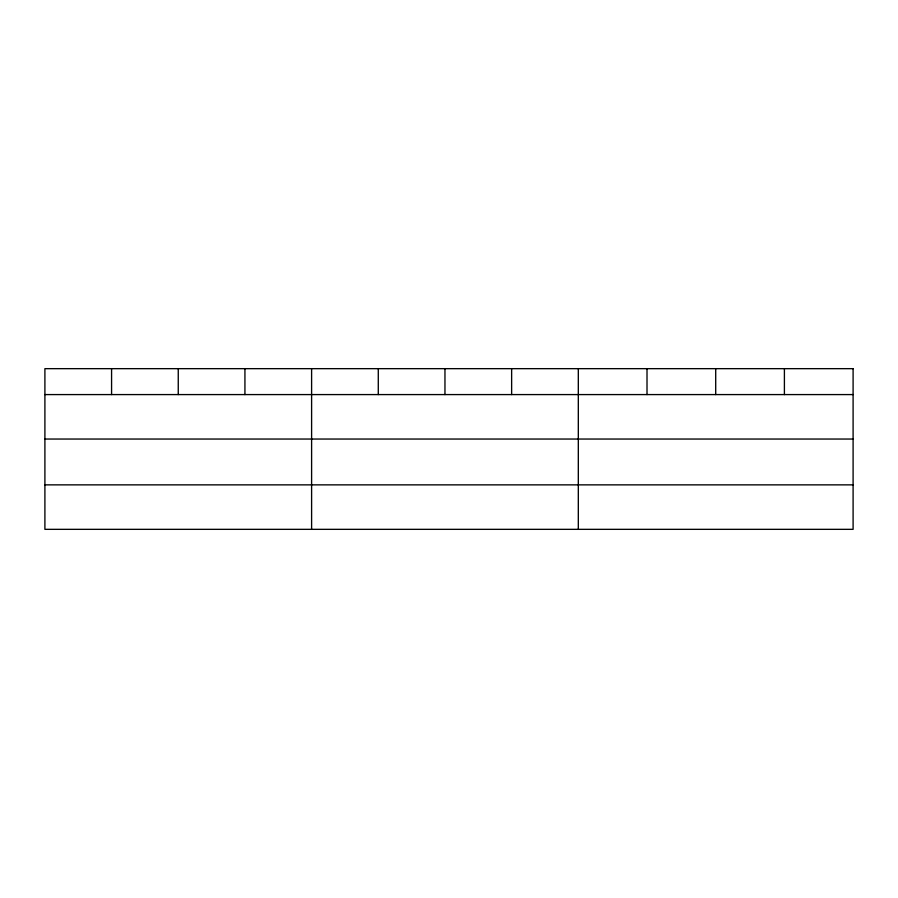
<?xml version="1.0" encoding="UTF-8"?>
<svg xmlns="http://www.w3.org/2000/svg" width="898" height="898" viewBox="0 0 898 898"><rect width="100%" height="100%" fill="white"/><g stroke="black" fill="none" stroke-linecap="round" stroke-linejoin="round"><path stroke-width="1.35" d="M44.9 394.581L853.1 394.581M44.9 439.043L853.1 439.043M44.9 484.864L853.1 484.864M784.403 368.663L784.403 394.581M715.706 368.663L715.706 394.581M647.009 368.663L647.009 394.581M578.312 368.663L578.312 529.337M511.636 368.663L511.636 394.581M444.959 368.663L444.959 394.581M378.283 368.663L378.283 394.581M311.606 368.663L311.606 529.337M244.929 368.663L244.929 394.581M178.253 368.663L178.253 394.581M111.577 368.663L111.577 394.581M853.1 368.663L44.9 368.663L44.9 529.337L853.1 529.337L853.1 368.663"/></g></svg>
